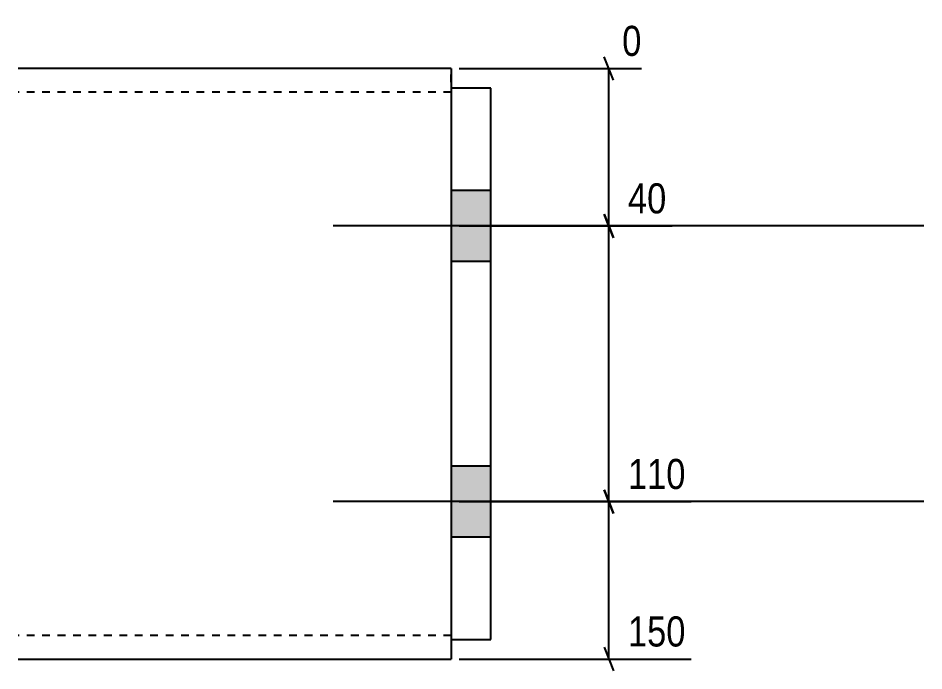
# Model space of a CAD drawing. Header units: millimetres. Extents: x 19 to 28686, y 3 to 1661.
# Drawn here: x 18047.1 to 18277.1, y 4.8 to 170.6 of the extents above; entities that cross this region are included whole.
import ezdxf

# ---------------------------------------------------------------- set-up
doc = ezdxf.new("R2010")
doc.units = ezdxf.units.MM
doc.linetypes.add('DXK_LINE_DOT2', pattern=[3.9198, 1.9599, -1.9599])
doc.layers.add('MÅLSÆTNING', color=7, linetype='Continuous')
doc.layers.add('STÅL', color=7, linetype='Continuous')
doc.styles.add('Arial Narrow', font='ARIALN.TTF', dxfattribs={"height": 0.2})

msp = doc.modelspace()

# ---------------------------------------------------------------- hatches: boundary and pattern name
at = {"layer": 'STÅL', "linetype": 'Continuous'}
for points in [[(18167.14, 108.8), (18167.14, 126.8), (18157.14, 126.8), (18157.14, 108.8)], [(18167.14, 38.8), (18167.14, 56.8), (18157.14, 56.8), (18157.14, 38.8)]]:
    msp.add_hatch(color=96, dxfattribs=at).paths.add_polyline_path(points)

# ---------------------------------------------------------------- linework, layer by layer
at = {"layer": 'MÅLSÆTNING', "color": 7, "linetype": 'Continuous'}
for p, q in [((18198.34, 154.8), (18195.94, 160.8)), ((18159.14, 157.8), (18205.41, 157.8)), ((18197.14, 117.8), (18197.14, 157.8)), ((18195.94, 120.8), (18198.34, 114.8)), ((18198.34, 114.8), (18195.94, 120.8)), ((18159.14, 117.8), (18213.2, 117.8)), ((18159.14, 117.8), (18213.2, 117.8)), ((18197.14, 47.8), (18197.14, 117.8)), ((18195.94, 50.8), (18198.34, 44.8)), ((18198.34, 44.8), (18195.94, 50.8)), ((18159.14, 47.8), (18218.08, 47.8)), ((18159.14, 47.8), (18218.08, 47.8)), ((18197.14, 7.8), (18197.14, 47.8)), ((18195.94, 10.8), (18198.34, 4.8)), ((18159.14, 7.8), (18218.08, 7.8))]:
    msp.add_line(p, q, dxfattribs=at)
at = {"layer": 'STÅL', "color": 2, "linetype": 'Continuous'}
for p, q in [((18157.14, 157.8), (18047.14, 157.8)), ((18157.14, 157.8), (18157.14, 156.89)), ((18157.14, 156.89), (18157.14, 19.8)), ((18167.14, 152.8), (18157.14, 152.8)), ((18167.14, 12.8), (18167.14, 152.8)), ((18157.14, 19.8), (18157.14, 7.8)), ((18157.14, 12.8), (18167.14, 12.8)), ((18047.14, 7.8), (18157.14, 7.8))]:
    msp.add_line(p, q, dxfattribs=at)
at = {"layer": 'STÅL', "color": 7, "linetype": 'DXK_LINE_DOT2'}
for p, q in [((18157.14, 154.29), (18157.14, 157.8)), ((18157.14, 151.8), (18047.14, 151.8)), ((18157.14, 152.8), (18157.14, 12.8)), ((18157.14, 13.8), (18047.14, 13.8))]:
    msp.add_line(p, q, dxfattribs=at)
at = {"layer": 'STÅL', "color": 96, "linetype": 'Continuous'}
for p, q in [((18167.14, 126.8), (18157.14, 126.8)), ((18277.14, 117.8), (18127.14, 117.8)), ((18167.14, 108.8), (18157.14, 108.8)), ((18167.14, 56.8), (18157.14, 56.8)), ((18277.14, 47.8), (18127.14, 47.8)), ((18167.14, 38.8), (18157.14, 38.8))]:
    msp.add_line(p, q, dxfattribs=at)

# ---------------------------------------------------------------- wipeouts: each hides what was drawn before it
at = {"color": 0, "linetype": 'Continuous'}
for points in [[(18213.35, 119.4), (18213.35, 130.6), (18200.4, 130.6), (18200.4, 119.4)], [(18218.22, 49.4), (18218.22, 60.6), (18200.4, 60.6), (18200.4, 49.4)], [(18218.22, 9.4), (18218.22, 20.6), (18200.4, 20.6), (18200.4, 9.4)]]:
    msp.add_wipeout(points, dxfattribs=at).dxf.layer = 'MÅLSÆTNING'

# ---------------------------------------------------------------- next in the draw order: texts
at = {"layer": 'MÅLSÆTNING', "color": 3, "linetype": 'Continuous', "style": 'Arial Narrow'}
for s, p in [('40', (18202, 121)), ('110', (18202, 51)), ('150', (18202, 11))]:
    msp.add_text(s, height=7.635, dxfattribs=at).set_placement(p)

# ---------------------------------------------------------------- next in the draw order: wipeouts: each hides what was drawn before it
at = {"color": 0, "linetype": 'Continuous'}
msp.add_wipeout([(18207.01, 159.4), (18207.01, 170.6), (18198.94, 170.6), (18198.94, 159.4)], dxfattribs=at).dxf.layer = 'MÅLSÆTNING'

# ---------------------------------------------------------------- next in the draw order: texts
at = {"layer": 'MÅLSÆTNING', "color": 3, "linetype": 'Continuous', "style": 'Arial Narrow'}
msp.add_text('0', height=7.64, dxfattribs=at).set_placement((18200.54, 161))

doc.saveas('drawing.dxf')
